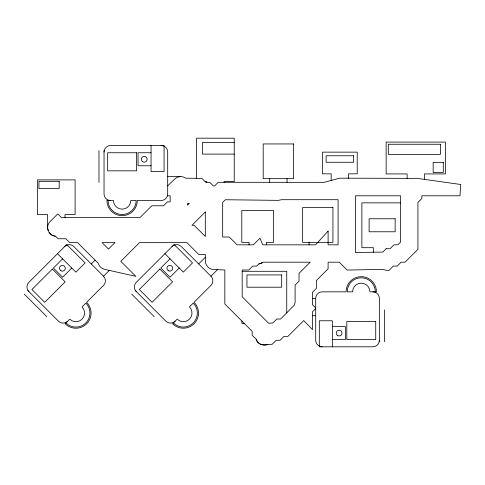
<?xml version="1.0" encoding="UTF-8"?>
<svg xmlns="http://www.w3.org/2000/svg" width="485" height="485" viewBox="0 0 485 485"><rect width="100%" height="100%" fill="white"/><g stroke="black" fill="none" stroke-linecap="round" stroke-linejoin="round"><path stroke-width="0.73" d="M62.607 258.838L53.398 268.041L62.607 277.25L71.81 268.041M91.247 263.955L95.066 260.13M65.984 322.968A14.029 14.029 0 0 0 85.827 322.968A14.029 14.029 0 0 0 85.827 303.125L82.038 306.914A8.681 8.681 0 0 1 82.038 319.185A8.681 8.681 0 0 1 69.767 319.185L65.166 323.786A15.187 15.187 0 0 0 86.645 323.786A15.187 15.187 0 0 0 86.645 302.307L103.517 285.435A6.511 6.511 0 0 0 103.517 276.226L109.349 270.4M170.023 258.814L160.814 268.017L170.023 277.226L179.226 268.017M198.662 263.925L205.325 257.262M173.394 322.943A14.029 14.029 0 0 0 193.236 322.943A14.029 14.029 0 0 0 193.236 303.101L189.453 306.884A8.681 8.681 0 0 1 189.453 319.16A8.681 8.681 0 0 1 177.183 319.16L172.575 323.762A15.187 15.187 0 0 0 194.055 323.762A15.187 15.187 0 0 0 194.055 302.282L210.933 285.404A6.511 6.511 0 0 0 210.933 276.201L217.456 269.678M315.705 308.563L312.486 311.782L312.486 329.624L303.707 320.561L287.872 336.39L283.967 336.39L280.063 340.3L276.153 340.3L272.249 344.204C266.471 344.708 258.414 346.775 256.092 339.142L252.164 335.214L252.164 331.31L224.828 303.968L224.828 269.969L213.661 269.533C209.15 269.454 205.228 265.374 205.325 260.863L205.319 254.376L198.668 254.376L186.949 242.658L139.462 242.658L120.801 261.318L135.83 276.347L104.687 269.351A8.681 8.681 0 0 1 98.491 264.01L98.267 263.331L77.594 242.658L69.785 242.658L65.881 238.753L58.067 238.753L55.575 236.268L52.21 235.273L49.088 232.442L47.663 228.471L47.627 214.606L37.497 214.606L37.497 179.887L75.108 179.887L75.108 214.606L64.984 214.606L64.984 217.492M167.689 185.822L174.667 179.062A8.681 8.681 0 0 1 179.996 176.649L180.844 176.619A8.681 8.681 0 0 1 185.64 178.159L201.948 178.438L205.858 182.342L209.762 182.342L213.448 186.028L214.576 185.961L218.238 182.299L324.077 182.342L339.627 178.183L414.463 178.365A8.681 8.681 0 0 1 417.009 178.341L460.75 184.494L459.962 195.794L421.841 195.794L421.841 198.523L417.931 202.427L417.931 249.29L405.036 262.185L401.131 262.185L397.227 266.095L393.323 266.095L388.806 270.606L381.501 269.405L347.145 270.066L339.264 262.185L328.109 262.185L328.109 268.823L316.39 280.536L316.39 288.351L312.486 292.255L312.486 304.671L315.705 307.999M262.549 262.561L263.052 262.185L310.194 262.185L299.033 273.346L299.033 281.161L295.129 285.065L295.098 302.816A8.681 8.681 0 0 0 294.201 305.198L280.682 319.033L276.777 319.033L272.873 322.943L268.654 323.252L242.185 296.778L242.185 270L248.817 270L252.721 266.095L256.626 266.095L258.754 263.967L262.543 262.567L262.179 262.791M261.427 263.191L261.803 263.015M267.775 344.35L267.38 344.508M260.639 263.519L261.033 263.379M266.98 344.647L266.568 344.762M259.827 263.767L260.233 263.664M266.156 344.871L265.738 344.944M258.996 263.931L259.402 263.87M265.319 345.005L264.895 345.041M264.47 345.065L264.046 345.059M234.231 142.529L202.409 142.529L202.409 154.103L234.231 154.103M151.053 152.751L138.031 152.751L138.031 165.767L151.053 165.767M167.689 176.619L180.705 176.619M205.1 181.59L206.743 181.59L206.743 182.342M167.416 195.794L170.15 195.794L170.15 201.869L167.422 201.869L163.518 205.773L151.799 205.773L140.086 217.492L61.352 217.492L57.757 213.897L50.167 221.481A8.681 8.681 0 0 0 47.627 227.617M400.574 202.851L361.877 202.851L361.877 247.696L373.45 247.696L373.45 252.2M242.185 271.297L286.744 271.297L286.744 312.977M312.486 298.348L315.705 298.348A6.511 6.511 0 0 1 322.21 291.843L346.078 291.843A15.187 15.187 0 0 1 361.27 276.65A15.187 15.187 0 0 1 376.457 291.843L369.946 291.843A8.681 8.681 0 0 0 361.27 283.161A8.681 8.681 0 0 0 352.589 291.843L347.236 291.843A14.029 14.029 0 0 1 361.27 277.808A14.029 14.029 0 0 1 375.299 291.843M312.486 315.711L315.705 315.711M244.228 323.374L241.9 323.374L241.9 321.046M332.34 326.557L345.356 326.557L345.356 339.573L332.34 339.573M263.616 345.035L263.197 344.987M54.611 236.134L55.029 236.195M262.773 344.926L262.361 344.835M53.786 235.928L54.193 236.031M261.942 344.732L261.542 344.605M52.98 235.643L53.38 235.783M261.142 344.459L260.748 344.289M52.21 235.273L52.592 235.455M260.366 344.108L259.99 343.901M259.627 343.683L259.275 343.441M51.483 234.837L51.846 235.055M258.935 343.186L258.608 342.913M50.798 234.334L51.137 234.582M258.293 342.628L257.996 342.319M50.167 233.758L50.482 234.043M210.933 276.201L181.275 246.538A6.511 6.511 0 0 0 172.066 246.538M164.906 253.697L183.318 272.109L192.521 262.906L174.115 244.495L136.267 282.337A6.511 6.511 0 0 0 136.267 291.546M135.242 290.521L165.931 321.203A6.511 6.511 0 0 0 175.133 321.203M131.665 294.098L154.169 316.602M103.517 276.226L73.859 246.562A6.511 6.511 0 0 0 64.65 246.562M57.491 253.722L75.902 272.133L85.105 262.931L66.7 244.519L28.851 282.361A6.511 6.511 0 0 0 28.851 291.57M27.827 290.545L58.515 321.234A6.511 6.511 0 0 0 67.718 321.234M24.25 294.128L46.754 316.626M257.711 342.004L257.45 341.67M49.597 233.127L49.876 233.443M257.195 341.331L256.965 340.973M49.088 232.442L49.337 232.782M256.747 340.609L256.547 340.228M256.365 339.846L256.213 339.451M47.997 230.139L48.142 230.539M47.791 229.314L47.894 229.726M47.663 228.471L47.73 228.89M424.484 179.395L424.484 173.921L445.454 173.921L445.454 142.093L386.151 142.093L386.151 173.921L407.121 173.921L407.121 178.438M384.411 309.921L384.411 341.743M379.349 341.743L379.349 298.348A6.511 6.511 0 0 0 372.838 291.843M348.533 178.438L348.533 173.836L357.215 173.836L357.215 152.138L322.501 152.138L322.501 173.836L331.176 173.836L331.176 180.311M332.34 346.805L332.34 320.773L319.318 320.773L319.318 346.805L372.838 346.805A6.511 6.511 0 0 0 379.349 340.3M315.705 298.348L315.705 340.3A6.511 6.511 0 0 0 322.21 346.805M309.066 242.336L309.066 244.828M287.053 178.662L287.053 182.342M269.696 178.662L269.696 182.342M266.392 244.828L266.392 242.342L273.625 242.342L273.625 210.52L241.797 210.52L241.797 242.342L249.029 242.342L249.029 244.828M224.106 182.366L224.106 181.59L234.231 181.59L234.231 138.195L196.619 138.195L196.619 178.438M151.053 145.518L151.053 171.557L164.069 171.557L164.069 145.518L110.55 145.518A6.511 6.511 0 0 0 104.039 152.029M104.039 150.58L104.039 193.976A6.511 6.511 0 0 0 110.55 200.487M98.976 150.58L98.976 182.402M108.088 200.487A14.029 14.029 0 0 0 122.123 214.515A14.029 14.029 0 0 0 136.152 200.487L130.798 200.487A8.681 8.681 0 0 1 122.123 209.162A8.681 8.681 0 0 1 113.441 200.487L106.936 200.487A15.187 15.187 0 0 0 122.123 215.673A15.187 15.187 0 0 0 137.31 200.487L161.178 200.487A6.511 6.511 0 0 0 167.367 195.988L167.689 193.976L167.689 152.029A6.511 6.511 0 0 0 161.178 145.518M328.109 231.09L315.596 244.828L262.724 244.828L259.96 238.214L253.346 244.828L237.098 244.828L229.29 237.019L222.67 237.019L222.657 202.421L225.343 199.741L278.275 200.36L281.688 199.699L338.087 199.699L338.087 244.828L328.109 244.828L328.109 231.09M52.38 269.066L31.919 289.521L44.705 302.307L65.166 281.852L52.38 269.066M114.915 242.658L108.531 249.047L102.141 242.658L114.915 242.658M189.12 203.603L187.507 205.216L187.507 203.603L189.12 203.603M205.307 211.969L191.969 225.301L194.139 225.301L205.313 236.48L205.307 211.969M159.795 269.042L139.334 289.496L152.12 302.282L172.575 281.827L159.795 269.042M386.133 248.738L382.804 252.061L355.444 252.546L355.444 195.794L400.574 195.794L400.574 242.1L397.852 244.828L393.941 244.828L390.037 248.738L386.133 248.738M293.564 143.948L263.191 143.948L263.191 178.662L293.564 178.662L293.564 143.948M440.392 144.263L388.321 144.263L388.321 154.394L440.392 154.394L440.392 144.263M136.588 152.751L107.658 152.751L107.658 170.835L136.588 170.835L136.588 152.751M353.595 155.758L326.114 155.758L326.114 162.269L353.595 162.269L353.595 155.758M443.284 162.348L433.16 162.348L433.16 172.472L443.284 172.472L443.284 162.348M59.194 181.335L38.945 181.335L38.945 188.568L59.194 188.568L59.194 181.335M332.934 207.622L302.555 207.622L302.555 242.336L332.934 242.336L332.934 207.622M395.148 218.765L369.109 218.765L369.109 231.781L395.148 231.781L395.148 218.765M281.682 274.916L246.968 274.916L246.968 287.211L281.682 287.211L281.682 274.916M375.729 321.494L346.805 321.494L346.805 339.573L375.729 339.573L375.729 321.494M142.566 161.614A2.892 2.892 0 0 0 147.131 159.547A2.892 2.892 0 0 0 143.057 156.625A2.892 2.892 0 0 0 142.566 161.614M337.687 335.571A2.892 2.892 0 0 0 342.028 333.068A2.892 2.892 0 0 0 337.687 330.558A2.892 2.892 0 0 0 337.687 335.571M60.952 270.751A2.892 2.892 0 0 0 65.293 268.247A2.892 2.892 0 0 0 60.952 265.744A2.892 2.892 0 0 0 60.952 270.751M168.368 270.727A2.892 2.892 0 0 0 172.708 268.223A2.892 2.892 0 0 0 168.368 265.719A2.892 2.892 0 0 0 168.368 270.727"/></g></svg>
